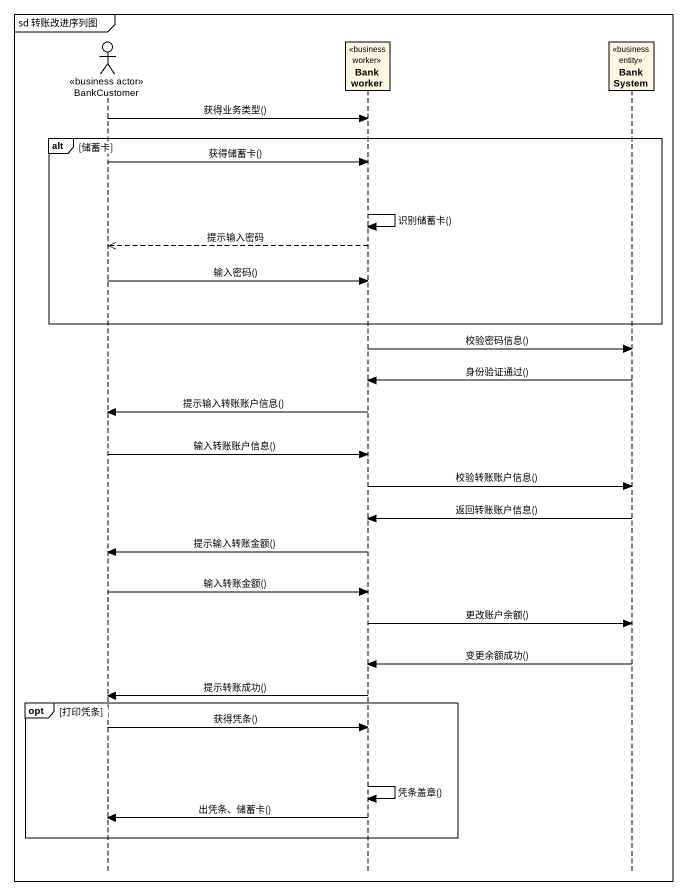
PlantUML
@startuml
mainframe sd 转账改进序列图
hide footbox
actor BankCustomer <<business actor>>
participant "Bank worker" as Bank_worker <<business worker>>
participant BankSystem <<business entity>>

BankCustomer -> Bank_worker : 获得业务类型()
alt 储蓄卡
  BankCustomer -> Bank_worker : 获得储蓄卡()
  Bank_worker -> Bank_worker : 识别储蓄卡()
  Bank_worker -->> BankCustomer : 提示输入密码
  BankCustomer -> Bank_worker : 输入密码()
end
Bank_worker -> BankSystem : 校验密码信息()
BankSystem -> Bank_worker : 身份验证通过()
Bank_worker -> BankCustomer : 提示输入转账账户信息()
BankCustomer -> Bank_worker : 输入转账账户信息()
Bank_worker -> BankSystem : 校验转账账户信息()
BankSystem -> Bank_worker : 返回转账账户信息()
Bank_worker -> BankCustomer : 提示输入转账金额()
BankCustomer -> Bank_worker : 输入转账金额()
Bank_worker -> BankSystem : 更改账户余额()
BankSystem -> Bank_worker : 变更余额成功()
Bank_worker -> BankCustomer : 提示转账成功()
opt 打印凭条
  BankCustomer -> Bank_worker : 获得凭条()
  Bank_worker -> Bank_worker : 凭条盖章()
  Bank_worker -> BankCustomer : 出凭条、储蓄卡()
end
@enduml
